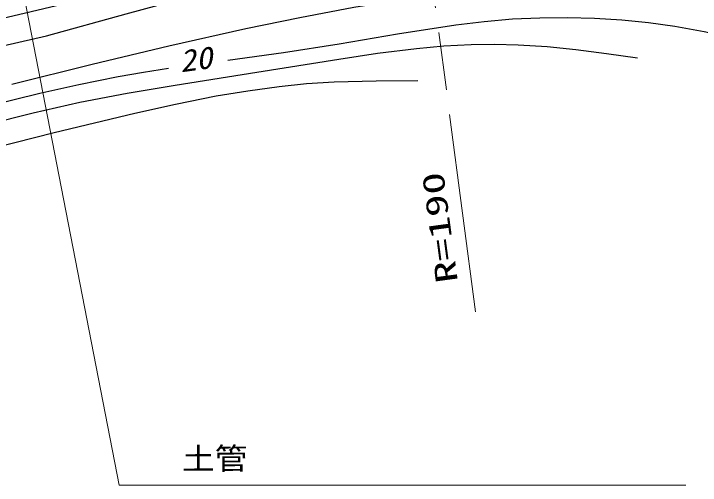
# Model space of a CAD drawing. Units: millimetres, scale not verified. Extents: x 40000 to 680000, y 20000 to 380000.
# Drawn here: x 138669 to 180094, y 251537 to 279980 of the extents above; entities that cross this region are included whole.
import ezdxf
from ezdxf.enums import TextEntityAlignment as Align

# ---------------------------------------------------------------- set-up
doc = ezdxf.new("R2010")
doc.units = ezdxf.units.MM
doc.header["$LTSCALE"] = 1000
doc.linetypes.add('CHAIN', pattern=[18.5, 12, -1.5, 3.5, -1.5])
for name, color, linetype, lineweight in [('M-BGD', 7, 'Continuous', 25), ('M-BMK', 2, 'CHAIN', 13), ('M-STR-HTXT', 7, 'Continuous', 13)]:
    doc.layers.add(name, color=color, linetype=linetype, lineweight=lineweight)
doc.styles.add('ＭＳ ゴシック', font='')
doc.styles.get('ＭＳ ゴシック').set_extended_font_data('MS Gothic')

msp = doc.modelspace()

# ---------------------------------------------------------------- linework, layer by layer
at = {"layer": 'M-BGD'}
for points in [[(103645, 268916), (106310, 269774), (109518, 270732), (112753, 271634), (117575, 272913), (122411, 274184), (127192, 275498), (131984, 276752), (136325, 277666), (140652, 278639), (145457, 279975), (150280, 281305), (152588, 281856), (154908, 282349), (157083, 282751), (159266, 283094), (161090, 283329), (162916, 283503), (166700, 283792), (170492, 284142), (174020, 284539), (177548, 284876), (179183, 284970), (180820, 285004)], [(148315, 282184), (143471, 280994), (138612, 279826), (133955, 278755), (129273, 277740), (126020, 277029), (122782, 276261), (120418, 275631), (118059, 274941), (113302, 273434), (108538, 271917), (105492, 270982), (102465, 269989), (99665, 268968), (96848, 268004), (95548, 267621), (94240, 267219)], [(181210, 281767), (179899, 281888), (178568, 281950), (176697, 281960), (174813, 281909), (171989, 281777), (169169, 281584), (166502, 281342), (163845, 281042), (161523, 280727), (159196, 280351), (155932, 279735), (152681, 279061), (148030, 278015), (143393, 276910), (138550, 275704)], [(151594, 277186), (154953, 277645), (158312, 278165), (161821, 278771), (165348, 279320), (167047, 279521), (168763, 279664), (170415, 279740), (172080, 279757), (173715, 279714), (175357, 279610), (176962, 279449), (178559, 279229), (180330, 278912), (182098, 278535), (183207, 278279), (184325, 278014)], [(137026, 273296), (139836, 274001), (142659, 274647), (145520, 275191), (148404, 275678), (153337, 276450), (158294, 277246), (160627, 277599), (162962, 277892), (164611, 278043), (166261, 278133), (167683, 278154), (169115, 278114), (170855, 277995), (172595, 277815), (174444, 277579), (176303, 277319)], [(76936, 253958), (81539, 255873), (86150, 257798), (90749, 259731), (95360, 261665), (98767, 263055), (102205, 264391), (105106, 265451), (108029, 266455), (111284, 267505), (114558, 268498), (117740, 269411), (120946, 270267), (125778, 271500), (130622, 272734), (135423, 273994), (140237, 275194), (142597, 275721), (144979, 276190), (146494, 276451), (148012, 276689)], [(163053, 275928), (160530, 275919), (158002, 275851), (156338, 275743), (154679, 275576), (152787, 275319), (150892, 275000), (148424, 274512), (145967, 273964), (141112, 272788), (136268, 271567), (131727, 270445), (127165, 269379), (124242, 268684), (121338, 267932), (119411, 267376), (117493, 266760), (115635, 266092), (113787, 265364), (111332, 264316), (108897, 263212), (107479, 262550), (106064, 261884)]]:
    msp.add_lwpolyline(points, dxfattribs=at)
at = {"layer": 'M-BMK'}
msp.add_line((166541, 262004), (162526, 292396), dxfattribs=at)
at = {"layer": 'M-STR-HTXT'}
for p, q in [((138699, 284153), (145028, 251537)), ((145028, 251537), (179227, 251538))]:
    msp.add_line(p, q, dxfattribs=at)

# ---------------------------------------------------------------- texts
at = {"layer": 'M-BGD', "style": 'ＭＳ ゴシック', "oblique": 15, "width": 1.1}
msp.add_text('20', height=1320, rotation=7.802, dxfattribs=at).set_placement((148808, 276051), align=Align.BOTTOM_LEFT)
at = {"layer": 'M-BMK', "style": 'ＭＳ ゴシック', "width": 1.5}
msp.add_text('R=190', height=1320, rotation=97.602, dxfattribs=at).set_placement((165863, 263875), align=Align.BOTTOM_LEFT)
at = {"layer": 'M-STR-HTXT', "style": 'ＭＳ ゴシック', "width": 1.1}
msp.add_text('土管', height=1320, rotation=0.302, dxfattribs=at).set_placement((148825, 252080), align=Align.BOTTOM_LEFT)

doc.saveas('drawing.dxf')
